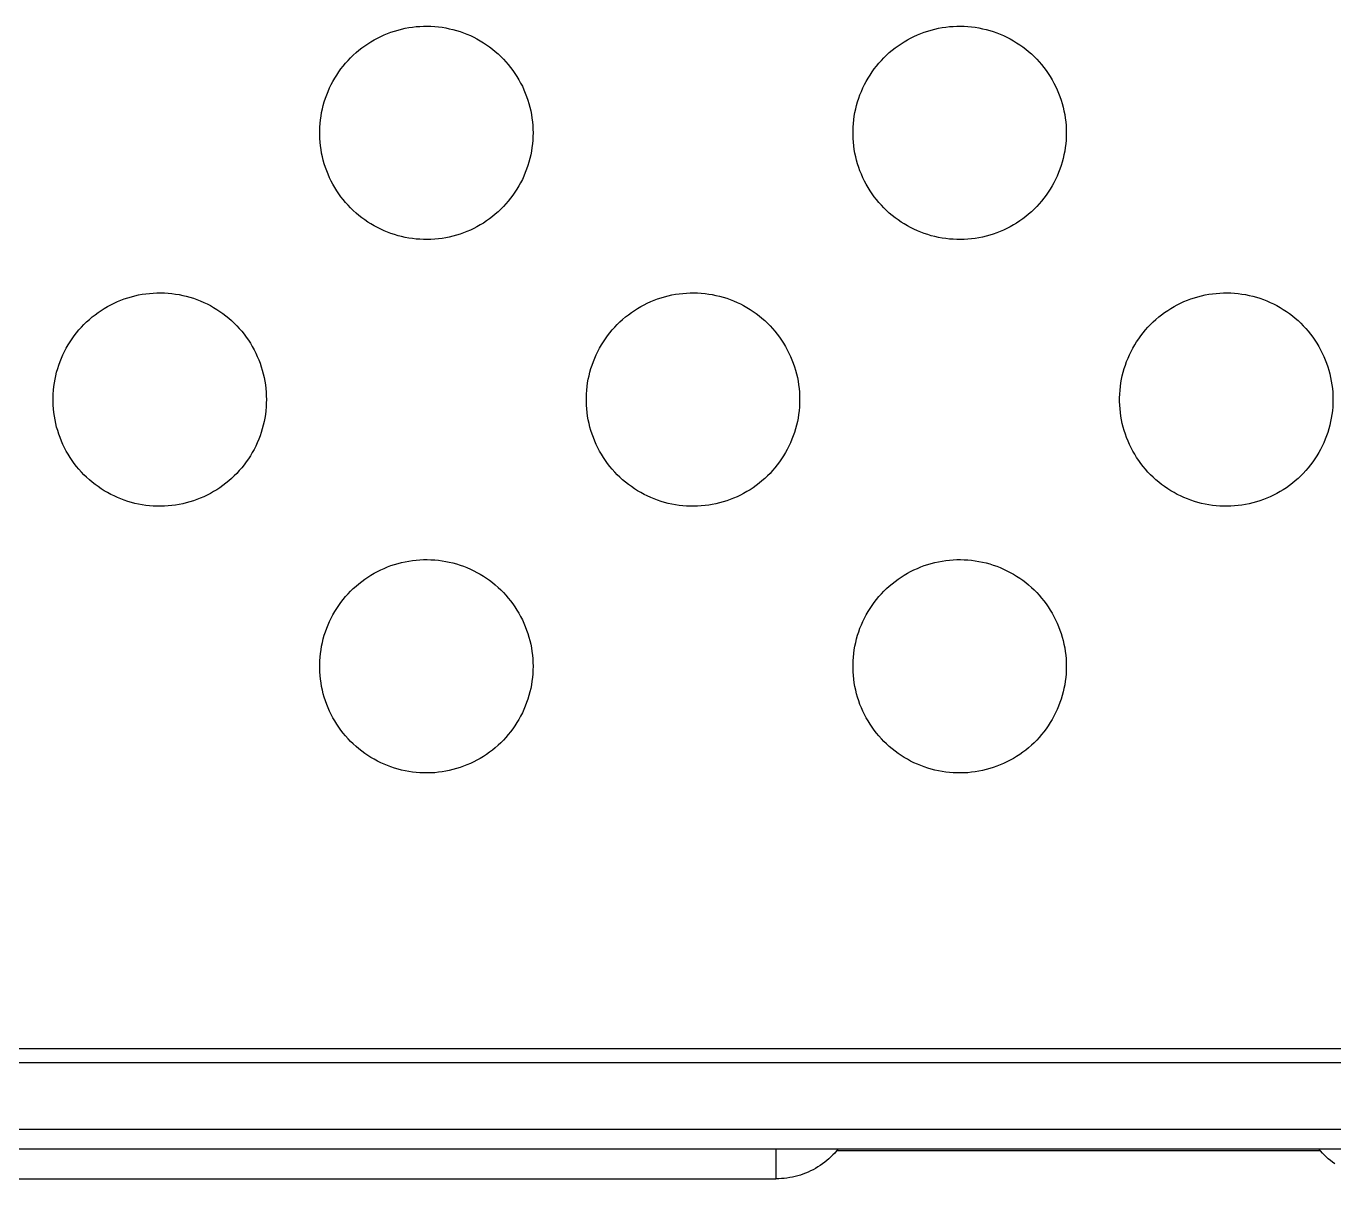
# Model space of a CAD drawing. Header units: millimetres. Extents: x -987 to 2591, y -102 to 2398.
# Drawn here: x 786.06 to 835.1, y 260.37 to 303.59 of the extents above; entities that cross this region are included whole.
import ezdxf

# ---------------------------------------------------------------- set-up
doc = ezdxf.new("R2010")
doc.units = ezdxf.units.MM
doc.header["$MEASUREMENT"] = 0
doc.layers.add('Utwórz2D linie widoczne', color=7, linetype='Continuous', true_color=0x000000)

msp = doc.modelspace()

# ---------------------------------------------------------------- linework, layer by layer
at = {"layer": 'Utwórz2D linie widoczne'}
for p, q in [((800.687, 303.572), (800.826, 303.583)), ((800.826, 303.583), (800.964, 303.589)), ((800.964, 303.589), (801.103, 303.59)), ((801.103, 303.59), (801.242, 303.586)), ((801.242, 303.586), (801.38, 303.578)), ((820.687, 303.572), (820.826, 303.583)), ((820.826, 303.583), (820.964, 303.589)), ((820.964, 303.589), (821.103, 303.59)), ((821.103, 303.59), (821.242, 303.586)), ((821.242, 303.586), (821.38, 303.578)), ((799.109, 303.077), (799.231, 303.143)), ((799.231, 303.143), (799.355, 303.205)), ((799.355, 303.205), (799.482, 303.262)), ((799.482, 303.262), (799.61, 303.315)), ((799.61, 303.315), (799.74, 303.363)), ((799.74, 303.363), (799.872, 303.407)), ((799.872, 303.407), (800.005, 303.446)), ((800.005, 303.446), (800.14, 303.481)), ((800.14, 303.481), (800.275, 303.511)), ((800.275, 303.511), (800.412, 303.536)), ((800.412, 303.536), (800.549, 303.556)), ((800.549, 303.556), (800.687, 303.572)), ((801.38, 303.578), (801.519, 303.565)), ((801.519, 303.565), (801.656, 303.547)), ((801.656, 303.547), (801.793, 303.524)), ((801.793, 303.524), (801.929, 303.496)), ((801.929, 303.496), (802.064, 303.464)), ((802.064, 303.464), (802.198, 303.427)), ((802.198, 303.427), (802.331, 303.386)), ((802.331, 303.386), (802.462, 303.34)), ((802.462, 303.34), (802.591, 303.289)), ((802.591, 303.289), (802.719, 303.234)), ((802.719, 303.234), (802.844, 303.174)), ((802.844, 303.174), (802.967, 303.111)), ((802.967, 303.111), (803.088, 303.043)), ((819.109, 303.077), (819.231, 303.143)), ((819.231, 303.143), (819.355, 303.205)), ((819.355, 303.205), (819.482, 303.262)), ((819.482, 303.262), (819.61, 303.315)), ((819.61, 303.315), (819.74, 303.363)), ((819.74, 303.363), (819.872, 303.407)), ((819.872, 303.407), (820.005, 303.446)), ((820.005, 303.446), (820.14, 303.481)), ((820.14, 303.481), (820.275, 303.511)), ((820.275, 303.511), (820.412, 303.536)), ((820.412, 303.536), (820.549, 303.556)), ((820.549, 303.556), (820.687, 303.572)), ((821.38, 303.578), (821.519, 303.565)), ((821.519, 303.565), (821.656, 303.547)), ((821.656, 303.547), (821.793, 303.524)), ((821.793, 303.524), (821.929, 303.496)), ((821.929, 303.496), (822.064, 303.464)), ((822.064, 303.464), (822.198, 303.427)), ((822.198, 303.427), (822.331, 303.386)), ((822.331, 303.386), (822.462, 303.34)), ((822.462, 303.34), (822.591, 303.289)), ((822.591, 303.289), (822.719, 303.234)), ((822.719, 303.234), (822.844, 303.174)), ((822.844, 303.174), (822.967, 303.111)), ((822.967, 303.111), (823.088, 303.043)), ((798.43, 302.597), (798.536, 302.686)), ((798.536, 302.686), (798.645, 302.772)), ((798.645, 302.772), (798.757, 302.855)), ((798.757, 302.855), (798.871, 302.933)), ((798.871, 302.933), (798.989, 303.007)), ((798.989, 303.007), (799.109, 303.077)), ((803.088, 303.043), (803.207, 302.97)), ((803.207, 302.97), (803.323, 302.894)), ((803.323, 302.894), (803.436, 302.814)), ((803.436, 302.814), (803.547, 302.73)), ((803.547, 302.73), (803.654, 302.642)), ((803.654, 302.642), (803.759, 302.55)), ((818.43, 302.597), (818.536, 302.686)), ((818.536, 302.686), (818.645, 302.772)), ((818.645, 302.772), (818.757, 302.855)), ((818.757, 302.855), (818.871, 302.933)), ((818.871, 302.933), (818.989, 303.007)), ((818.989, 303.007), (819.109, 303.077)), ((823.088, 303.043), (823.207, 302.97)), ((823.207, 302.97), (823.323, 302.894)), ((823.323, 302.894), (823.436, 302.814)), ((823.436, 302.814), (823.547, 302.73)), ((823.547, 302.73), (823.654, 302.642)), ((823.654, 302.642), (823.759, 302.55)), ((797.95, 302.096), (798.039, 302.202)), ((798.039, 302.202), (798.132, 302.306)), ((798.132, 302.306), (798.228, 302.406)), ((798.228, 302.406), (798.327, 302.503)), ((798.327, 302.503), (798.43, 302.597)), ((803.759, 302.55), (803.86, 302.455)), ((803.86, 302.455), (803.958, 302.357)), ((803.958, 302.357), (804.052, 302.255)), ((804.052, 302.255), (804.142, 302.149)), ((804.142, 302.149), (804.229, 302.041)), ((817.95, 302.096), (818.039, 302.202)), ((818.039, 302.202), (818.132, 302.306)), ((818.132, 302.306), (818.228, 302.406)), ((818.228, 302.406), (818.327, 302.503)), ((818.327, 302.503), (818.43, 302.597)), ((823.759, 302.55), (823.86, 302.455)), ((823.86, 302.455), (823.958, 302.357)), ((823.958, 302.357), (824.052, 302.255)), ((824.052, 302.255), (824.142, 302.149)), ((824.142, 302.149), (824.229, 302.041)), ((797.565, 301.52), (797.634, 301.64)), ((797.634, 301.64), (797.707, 301.758)), ((797.707, 301.758), (797.784, 301.873)), ((797.784, 301.873), (797.865, 301.986)), ((797.865, 301.986), (797.95, 302.096)), ((804.229, 302.041), (804.313, 301.93)), ((804.313, 301.93), (804.392, 301.816)), ((804.392, 301.816), (804.467, 301.699)), ((804.467, 301.699), (804.538, 301.58)), ((817.565, 301.52), (817.634, 301.64)), ((817.634, 301.64), (817.707, 301.758)), ((817.707, 301.758), (817.784, 301.873)), ((817.784, 301.873), (817.865, 301.986)), ((817.865, 301.986), (817.95, 302.096)), ((824.229, 302.041), (824.313, 301.93)), ((824.313, 301.93), (824.392, 301.816)), ((824.392, 301.816), (824.467, 301.699)), ((824.467, 301.699), (824.538, 301.58)), ((797.331, 301.016), (797.383, 301.145)), ((797.383, 301.145), (797.439, 301.272)), ((797.439, 301.272), (797.5, 301.397)), ((797.5, 301.397), (797.565, 301.52)), ((804.538, 301.58), (804.605, 301.458)), ((804.605, 301.458), (804.668, 301.335)), ((804.668, 301.335), (804.726, 301.209)), ((804.726, 301.209), (804.78, 301.081)), ((817.331, 301.016), (817.383, 301.145)), ((817.383, 301.145), (817.439, 301.272)), ((817.439, 301.272), (817.5, 301.397)), ((817.5, 301.397), (817.565, 301.52)), ((824.538, 301.58), (824.605, 301.458)), ((824.605, 301.458), (824.668, 301.335)), ((824.668, 301.335), (824.726, 301.209)), ((824.726, 301.209), (824.78, 301.081)), ((797.203, 300.62), (797.241, 300.753)), ((797.241, 300.753), (797.284, 300.885)), ((797.284, 300.885), (797.331, 301.016)), ((804.78, 301.081), (804.83, 300.951)), ((804.83, 300.951), (804.875, 300.82)), ((804.875, 300.82), (804.915, 300.687)), ((804.915, 300.687), (804.951, 300.553)), ((817.203, 300.62), (817.241, 300.753)), ((817.241, 300.753), (817.284, 300.885)), ((817.284, 300.885), (817.331, 301.016)), ((824.78, 301.081), (824.83, 300.951)), ((824.83, 300.951), (824.875, 300.82)), ((824.875, 300.82), (824.915, 300.687)), ((824.915, 300.687), (824.951, 300.553)), ((797.098, 300.075), (797.117, 300.212)), ((797.117, 300.212), (797.141, 300.349)), ((797.141, 300.349), (797.17, 300.485)), ((797.17, 300.485), (797.203, 300.62)), ((804.951, 300.553), (804.982, 300.417)), ((804.982, 300.417), (805.008, 300.281)), ((805.008, 300.281), (805.03, 300.144)), ((817.098, 300.075), (817.117, 300.212)), ((817.117, 300.212), (817.141, 300.349)), ((817.141, 300.349), (817.17, 300.485)), ((817.17, 300.485), (817.203, 300.62)), ((824.951, 300.553), (824.982, 300.417)), ((824.982, 300.417), (825.008, 300.281)), ((825.008, 300.281), (825.03, 300.144)), ((797.069, 299.66), (797.074, 299.798)), ((797.069, 299.521), (797.069, 299.66)), ((797.074, 299.798), (797.083, 299.937)), ((797.083, 299.937), (797.098, 300.075)), ((805.03, 300.144), (805.047, 300.006)), ((805.047, 300.006), (805.059, 299.868)), ((805.059, 299.868), (805.066, 299.729)), ((805.066, 299.729), (805.068, 299.59)), ((817.069, 299.66), (817.074, 299.798)), ((817.069, 299.521), (817.069, 299.66)), ((817.074, 299.798), (817.083, 299.937)), ((817.083, 299.937), (817.098, 300.075)), ((825.03, 300.144), (825.047, 300.006)), ((825.047, 300.006), (825.059, 299.868)), ((825.059, 299.868), (825.066, 299.729)), ((825.066, 299.729), (825.068, 299.59)), ((797.074, 299.382), (797.069, 299.521)), ((797.083, 299.243), (797.074, 299.382)), ((797.098, 299.105), (797.083, 299.243)), ((805.047, 299.174), (805.03, 299.036)), ((805.059, 299.313), (805.047, 299.174)), ((805.066, 299.451), (805.059, 299.313)), ((805.068, 299.59), (805.066, 299.451)), ((817.074, 299.382), (817.069, 299.521)), ((817.083, 299.243), (817.074, 299.382)), ((817.098, 299.105), (817.083, 299.243)), ((825.047, 299.174), (825.03, 299.036)), ((825.059, 299.313), (825.047, 299.174)), ((825.066, 299.451), (825.059, 299.313)), ((825.068, 299.59), (825.066, 299.451)), ((797.117, 298.968), (797.098, 299.105)), ((797.141, 298.831), (797.117, 298.968)), ((797.17, 298.695), (797.141, 298.831)), ((797.203, 298.56), (797.17, 298.695)), ((804.982, 298.763), (804.951, 298.628)), ((805.008, 298.899), (804.982, 298.763)), ((805.03, 299.036), (805.008, 298.899)), ((817.117, 298.968), (817.098, 299.105)), ((817.141, 298.831), (817.117, 298.968)), ((817.17, 298.695), (817.141, 298.831)), ((817.203, 298.56), (817.17, 298.695)), ((824.982, 298.763), (824.951, 298.628)), ((825.008, 298.899), (824.982, 298.763)), ((825.03, 299.036), (825.008, 298.899)), ((797.241, 298.427), (797.203, 298.56)), ((797.284, 298.295), (797.241, 298.427)), ((797.331, 298.164), (797.284, 298.295)), ((804.83, 298.229), (804.78, 298.1)), ((804.875, 298.361), (804.83, 298.229)), ((804.915, 298.494), (804.875, 298.361)), ((804.951, 298.628), (804.915, 298.494)), ((817.241, 298.427), (817.203, 298.56)), ((817.284, 298.295), (817.241, 298.427)), ((817.331, 298.164), (817.284, 298.295)), ((824.83, 298.229), (824.78, 298.1)), ((824.875, 298.361), (824.83, 298.229)), ((824.915, 298.494), (824.875, 298.361)), ((824.951, 298.628), (824.915, 298.494)), ((797.383, 298.035), (797.331, 298.164)), ((797.439, 297.908), (797.383, 298.035)), ((797.5, 297.783), (797.439, 297.908)), ((797.565, 297.661), (797.5, 297.783)), ((804.605, 297.722), (804.538, 297.6)), ((804.668, 297.846), (804.605, 297.722)), ((804.726, 297.972), (804.668, 297.846)), ((804.78, 298.1), (804.726, 297.972)), ((817.383, 298.035), (817.331, 298.164)), ((817.439, 297.908), (817.383, 298.035)), ((817.5, 297.783), (817.439, 297.908)), ((817.565, 297.661), (817.5, 297.783)), ((824.605, 297.722), (824.538, 297.6)), ((824.668, 297.846), (824.605, 297.722)), ((824.726, 297.972), (824.668, 297.846)), ((824.78, 298.1), (824.726, 297.972)), ((797.634, 297.54), (797.565, 297.661)), ((797.707, 297.422), (797.634, 297.54)), ((797.784, 297.307), (797.707, 297.422)), ((797.865, 297.194), (797.784, 297.307)), ((804.313, 297.25), (804.229, 297.139)), ((804.392, 297.364), (804.313, 297.25)), ((804.467, 297.481), (804.392, 297.364)), ((804.538, 297.6), (804.467, 297.481)), ((817.634, 297.54), (817.565, 297.661)), ((817.707, 297.422), (817.634, 297.54)), ((817.784, 297.307), (817.707, 297.422)), ((817.865, 297.194), (817.784, 297.307)), ((824.313, 297.25), (824.229, 297.139)), ((824.392, 297.364), (824.313, 297.25)), ((824.467, 297.481), (824.392, 297.364)), ((824.538, 297.6), (824.467, 297.481)), ((797.95, 297.085), (797.865, 297.194)), ((798.039, 296.978), (797.95, 297.085)), ((798.132, 296.874), (798.039, 296.978)), ((798.228, 296.774), (798.132, 296.874)), ((798.327, 296.677), (798.228, 296.774)), ((803.86, 296.725), (803.759, 296.63)), ((803.958, 296.824), (803.86, 296.725)), ((804.052, 296.926), (803.958, 296.824)), ((804.142, 297.031), (804.052, 296.926)), ((804.229, 297.139), (804.142, 297.031)), ((817.95, 297.085), (817.865, 297.194)), ((818.039, 296.978), (817.95, 297.085)), ((818.132, 296.874), (818.039, 296.978)), ((818.228, 296.774), (818.132, 296.874)), ((818.327, 296.677), (818.228, 296.774)), ((823.86, 296.725), (823.759, 296.63)), ((823.958, 296.824), (823.86, 296.725)), ((824.052, 296.926), (823.958, 296.824)), ((824.142, 297.031), (824.052, 296.926)), ((824.229, 297.139), (824.142, 297.031)), ((798.43, 296.584), (798.327, 296.677)), ((798.536, 296.494), (798.43, 296.584)), ((798.645, 296.408), (798.536, 296.494)), ((798.757, 296.326), (798.645, 296.408)), ((798.871, 296.247), (798.757, 296.326)), ((798.989, 296.173), (798.871, 296.247)), ((803.323, 296.286), (803.207, 296.21)), ((803.436, 296.366), (803.323, 296.286)), ((803.547, 296.45), (803.436, 296.366)), ((803.654, 296.538), (803.547, 296.45)), ((803.759, 296.63), (803.654, 296.538)), ((818.43, 296.584), (818.327, 296.677)), ((818.536, 296.494), (818.43, 296.584)), ((818.645, 296.408), (818.536, 296.494)), ((818.757, 296.326), (818.645, 296.408)), ((818.871, 296.247), (818.757, 296.326)), ((818.989, 296.173), (818.871, 296.247)), ((823.323, 296.286), (823.207, 296.21)), ((823.436, 296.366), (823.323, 296.286)), ((823.547, 296.45), (823.436, 296.366)), ((823.654, 296.538), (823.547, 296.45)), ((823.759, 296.63), (823.654, 296.538)), ((799.109, 296.103), (798.989, 296.173)), ((799.231, 296.037), (799.109, 296.103)), ((799.355, 295.976), (799.231, 296.037)), ((799.482, 295.918), (799.355, 295.976)), ((799.61, 295.865), (799.482, 295.918)), ((799.74, 295.817), (799.61, 295.865)), ((799.872, 295.773), (799.74, 295.817)), ((800.005, 295.734), (799.872, 295.773)), ((802.198, 295.753), (802.064, 295.716)), ((802.331, 295.795), (802.198, 295.753)), ((802.462, 295.841), (802.331, 295.795)), ((802.591, 295.891), (802.462, 295.841)), ((802.719, 295.946), (802.591, 295.891)), ((802.844, 296.006), (802.719, 295.946)), ((802.967, 296.07), (802.844, 296.006)), ((803.088, 296.138), (802.967, 296.07)), ((803.207, 296.21), (803.088, 296.138)), ((819.109, 296.103), (818.989, 296.173)), ((819.231, 296.037), (819.109, 296.103)), ((819.355, 295.976), (819.231, 296.037)), ((819.482, 295.918), (819.355, 295.976)), ((819.61, 295.865), (819.482, 295.918)), ((819.74, 295.817), (819.61, 295.865)), ((819.872, 295.773), (819.74, 295.817)), ((820.005, 295.734), (819.872, 295.773)), ((822.198, 295.753), (822.064, 295.716)), ((822.331, 295.795), (822.198, 295.753)), ((822.462, 295.841), (822.331, 295.795)), ((822.591, 295.891), (822.462, 295.841)), ((822.719, 295.946), (822.591, 295.891)), ((822.844, 296.006), (822.719, 295.946)), ((822.967, 296.07), (822.844, 296.006)), ((823.088, 296.138), (822.967, 296.07)), ((823.207, 296.21), (823.088, 296.138)), ((800.14, 295.699), (800.005, 295.734)), ((800.275, 295.67), (800.14, 295.699)), ((800.412, 295.644), (800.275, 295.67)), ((800.549, 295.624), (800.412, 295.644)), ((800.687, 295.608), (800.549, 295.624)), ((800.826, 295.598), (800.687, 295.608)), ((800.964, 295.591), (800.826, 295.598)), ((801.103, 295.59), (800.964, 295.591)), ((801.242, 295.594), (801.103, 295.59)), ((801.38, 295.602), (801.242, 295.594)), ((801.519, 295.616), (801.38, 295.602)), ((801.656, 295.634), (801.519, 295.616)), ((801.793, 295.656), (801.656, 295.634)), ((801.929, 295.684), (801.793, 295.656)), ((802.064, 295.716), (801.929, 295.684)), ((820.14, 295.699), (820.005, 295.734)), ((820.275, 295.67), (820.14, 295.699)), ((820.412, 295.644), (820.275, 295.67)), ((820.549, 295.624), (820.412, 295.644)), ((820.687, 295.608), (820.549, 295.624)), ((820.826, 295.598), (820.687, 295.608)), ((820.964, 295.591), (820.826, 295.598)), ((821.103, 295.59), (820.964, 295.591)), ((821.242, 295.594), (821.103, 295.59)), ((821.38, 295.602), (821.242, 295.594)), ((821.519, 295.616), (821.38, 295.602)), ((821.656, 295.634), (821.519, 295.616)), ((821.793, 295.656), (821.656, 295.634)), ((821.929, 295.684), (821.793, 295.656)), ((822.064, 295.716), (821.929, 295.684)), ((789.482, 293.262), (789.61, 293.315)), ((789.61, 293.315), (789.74, 293.363)), ((789.74, 293.363), (789.872, 293.407)), ((789.872, 293.407), (790.005, 293.446)), ((790.005, 293.446), (790.14, 293.481)), ((790.14, 293.481), (790.275, 293.511)), ((790.275, 293.511), (790.412, 293.536)), ((790.412, 293.536), (790.549, 293.556)), ((790.549, 293.556), (790.687, 293.572)), ((790.687, 293.572), (790.826, 293.583)), ((790.826, 293.583), (790.964, 293.589)), ((790.964, 293.589), (791.103, 293.59)), ((791.103, 293.59), (791.242, 293.586)), ((791.242, 293.586), (791.38, 293.578)), ((791.38, 293.578), (791.519, 293.565)), ((791.519, 293.565), (791.656, 293.547)), ((791.656, 293.547), (791.793, 293.524)), ((791.793, 293.524), (791.929, 293.496)), ((791.929, 293.496), (792.064, 293.464)), ((792.064, 293.464), (792.198, 293.427)), ((792.198, 293.427), (792.331, 293.386)), ((792.331, 293.386), (792.462, 293.34)), ((792.462, 293.34), (792.591, 293.289)), ((792.591, 293.289), (792.719, 293.234)), ((809.482, 293.262), (809.61, 293.315)), ((809.61, 293.315), (809.74, 293.363)), ((809.74, 293.363), (809.872, 293.407)), ((809.872, 293.407), (810.005, 293.446)), ((810.005, 293.446), (810.14, 293.481)), ((810.14, 293.481), (810.275, 293.511)), ((810.275, 293.511), (810.412, 293.536)), ((810.412, 293.536), (810.549, 293.556)), ((810.549, 293.556), (810.687, 293.572)), ((810.687, 293.572), (810.826, 293.583)), ((810.826, 293.583), (810.964, 293.589)), ((810.964, 293.589), (811.103, 293.59)), ((811.103, 293.59), (811.242, 293.586)), ((811.242, 293.586), (811.38, 293.578)), ((811.38, 293.578), (811.519, 293.565)), ((811.519, 293.565), (811.656, 293.547)), ((811.656, 293.547), (811.793, 293.524)), ((811.793, 293.524), (811.929, 293.496)), ((811.929, 293.496), (812.064, 293.464)), ((812.064, 293.464), (812.198, 293.427)), ((812.198, 293.427), (812.331, 293.386)), ((812.331, 293.386), (812.462, 293.34)), ((812.462, 293.34), (812.591, 293.289)), ((812.591, 293.289), (812.719, 293.234)), ((829.482, 293.262), (829.61, 293.315)), ((829.61, 293.315), (829.74, 293.363)), ((829.74, 293.363), (829.872, 293.407)), ((829.872, 293.407), (830.005, 293.446)), ((830.005, 293.446), (830.14, 293.481)), ((830.14, 293.481), (830.275, 293.511)), ((830.275, 293.511), (830.412, 293.536)), ((830.412, 293.536), (830.549, 293.556)), ((830.549, 293.556), (830.687, 293.572)), ((830.687, 293.572), (830.826, 293.583)), ((830.826, 293.583), (830.964, 293.589)), ((830.964, 293.589), (831.103, 293.59)), ((831.103, 293.59), (831.242, 293.586)), ((831.242, 293.586), (831.38, 293.578)), ((831.38, 293.578), (831.519, 293.565)), ((831.519, 293.565), (831.656, 293.547)), ((831.656, 293.547), (831.793, 293.524)), ((831.793, 293.524), (831.929, 293.496)), ((831.929, 293.496), (832.064, 293.464)), ((832.064, 293.464), (832.198, 293.427)), ((832.198, 293.427), (832.331, 293.386)), ((832.331, 293.386), (832.462, 293.34)), ((832.462, 293.34), (832.591, 293.289)), ((832.591, 293.289), (832.719, 293.234)), ((788.645, 292.772), (788.757, 292.855)), ((788.757, 292.855), (788.871, 292.933)), ((788.871, 292.933), (788.989, 293.007)), ((788.989, 293.007), (789.109, 293.077)), ((789.109, 293.077), (789.231, 293.143)), ((789.231, 293.143), (789.355, 293.205)), ((789.355, 293.205), (789.482, 293.262)), ((792.719, 293.234), (792.844, 293.174)), ((792.844, 293.174), (792.967, 293.111)), ((792.967, 293.111), (793.088, 293.043)), ((793.088, 293.043), (793.207, 292.97)), ((793.207, 292.97), (793.323, 292.894)), ((793.323, 292.894), (793.436, 292.814)), ((793.436, 292.814), (793.547, 292.73)), ((808.645, 292.772), (808.757, 292.855)), ((808.757, 292.855), (808.871, 292.933)), ((808.871, 292.933), (808.989, 293.007)), ((808.989, 293.007), (809.109, 293.077)), ((809.109, 293.077), (809.231, 293.143)), ((809.231, 293.143), (809.355, 293.205)), ((809.355, 293.205), (809.482, 293.262)), ((812.719, 293.234), (812.844, 293.174)), ((812.844, 293.174), (812.967, 293.111)), ((812.967, 293.111), (813.088, 293.043)), ((813.088, 293.043), (813.207, 292.97)), ((813.207, 292.97), (813.323, 292.894)), ((813.323, 292.894), (813.436, 292.814)), ((813.436, 292.814), (813.547, 292.73)), ((828.645, 292.772), (828.757, 292.855)), ((828.757, 292.855), (828.871, 292.933)), ((828.871, 292.933), (828.989, 293.007)), ((828.989, 293.007), (829.109, 293.077)), ((829.109, 293.077), (829.231, 293.143)), ((829.231, 293.143), (829.355, 293.205)), ((829.355, 293.205), (829.482, 293.262)), ((832.719, 293.234), (832.844, 293.174)), ((832.844, 293.174), (832.967, 293.111)), ((832.967, 293.111), (833.088, 293.043)), ((833.088, 293.043), (833.207, 292.97)), ((833.207, 292.97), (833.323, 292.894)), ((833.323, 292.894), (833.436, 292.814)), ((833.436, 292.814), (833.547, 292.73)), ((788.039, 292.202), (788.132, 292.306)), ((788.132, 292.306), (788.228, 292.406)), ((788.228, 292.406), (788.327, 292.503)), ((788.327, 292.503), (788.43, 292.597)), ((788.43, 292.597), (788.536, 292.686)), ((788.536, 292.686), (788.645, 292.772)), ((793.547, 292.73), (793.654, 292.642)), ((793.654, 292.642), (793.759, 292.55)), ((793.759, 292.55), (793.86, 292.455)), ((793.86, 292.455), (793.958, 292.357)), ((793.958, 292.357), (794.052, 292.255)), ((808.039, 292.202), (808.132, 292.306)), ((808.132, 292.306), (808.228, 292.406)), ((808.228, 292.406), (808.327, 292.503)), ((808.327, 292.503), (808.43, 292.597)), ((808.43, 292.597), (808.536, 292.686)), ((808.536, 292.686), (808.645, 292.772)), ((813.547, 292.73), (813.654, 292.642)), ((813.654, 292.642), (813.759, 292.55)), ((813.759, 292.55), (813.86, 292.455)), ((813.86, 292.455), (813.958, 292.357)), ((813.958, 292.357), (814.052, 292.255)), ((828.039, 292.202), (828.132, 292.306)), ((828.132, 292.306), (828.228, 292.406)), ((828.228, 292.406), (828.327, 292.503)), ((828.327, 292.503), (828.43, 292.597)), ((828.43, 292.597), (828.536, 292.686)), ((828.536, 292.686), (828.645, 292.772)), ((833.547, 292.73), (833.654, 292.642)), ((833.654, 292.642), (833.759, 292.55)), ((833.759, 292.55), (833.86, 292.455)), ((833.86, 292.455), (833.958, 292.357)), ((833.958, 292.357), (834.052, 292.255)), ((787.707, 291.758), (787.784, 291.873)), ((787.784, 291.873), (787.865, 291.986)), ((787.865, 291.986), (787.95, 292.096)), ((787.95, 292.096), (788.039, 292.202)), ((794.052, 292.255), (794.142, 292.149)), ((794.142, 292.149), (794.229, 292.041)), ((794.229, 292.041), (794.313, 291.93)), ((794.313, 291.93), (794.392, 291.816)), ((794.392, 291.816), (794.467, 291.699)), ((807.707, 291.758), (807.784, 291.873)), ((807.784, 291.873), (807.865, 291.986)), ((807.865, 291.986), (807.95, 292.096)), ((807.95, 292.096), (808.039, 292.202)), ((814.052, 292.255), (814.142, 292.149)), ((814.142, 292.149), (814.229, 292.041)), ((814.229, 292.041), (814.313, 291.93)), ((814.313, 291.93), (814.392, 291.816)), ((814.392, 291.816), (814.467, 291.699)), ((827.707, 291.758), (827.784, 291.873)), ((827.784, 291.873), (827.865, 291.986)), ((827.865, 291.986), (827.95, 292.096)), ((827.95, 292.096), (828.039, 292.202)), ((834.052, 292.255), (834.142, 292.149)), ((834.142, 292.149), (834.229, 292.041)), ((834.229, 292.041), (834.313, 291.93)), ((834.313, 291.93), (834.392, 291.816)), ((834.392, 291.816), (834.467, 291.699)), ((787.439, 291.272), (787.5, 291.397)), ((787.5, 291.397), (787.565, 291.52)), ((787.565, 291.52), (787.634, 291.64)), ((787.634, 291.64), (787.707, 291.758)), ((794.467, 291.699), (794.538, 291.58)), ((794.538, 291.58), (794.605, 291.458)), ((794.605, 291.458), (794.668, 291.335)), ((794.668, 291.335), (794.726, 291.209)), ((807.439, 291.272), (807.5, 291.397)), ((807.5, 291.397), (807.565, 291.52)), ((807.565, 291.52), (807.634, 291.64)), ((807.634, 291.64), (807.707, 291.758)), ((814.467, 291.699), (814.538, 291.58)), ((814.538, 291.58), (814.605, 291.458)), ((814.605, 291.458), (814.668, 291.335)), ((814.668, 291.335), (814.726, 291.209)), ((827.439, 291.272), (827.5, 291.397)), ((827.5, 291.397), (827.565, 291.52)), ((827.565, 291.52), (827.634, 291.64)), ((827.634, 291.64), (827.707, 291.758)), ((834.467, 291.699), (834.538, 291.58)), ((834.538, 291.58), (834.605, 291.458)), ((834.605, 291.458), (834.668, 291.335)), ((834.668, 291.335), (834.726, 291.209)), ((787.241, 290.753), (787.284, 290.885)), ((787.284, 290.885), (787.331, 291.016)), ((787.331, 291.016), (787.383, 291.145)), ((787.383, 291.145), (787.439, 291.272)), ((794.726, 291.209), (794.78, 291.081)), ((794.78, 291.081), (794.83, 290.951)), ((794.83, 290.951), (794.875, 290.82)), ((807.241, 290.753), (807.284, 290.885)), ((807.284, 290.885), (807.331, 291.016)), ((807.331, 291.016), (807.383, 291.145)), ((807.383, 291.145), (807.439, 291.272)), ((814.726, 291.209), (814.78, 291.081)), ((814.78, 291.081), (814.83, 290.951)), ((814.83, 290.951), (814.875, 290.82)), ((827.241, 290.753), (827.284, 290.885)), ((827.284, 290.885), (827.331, 291.016)), ((827.331, 291.016), (827.383, 291.145)), ((827.383, 291.145), (827.439, 291.272)), ((834.726, 291.209), (834.78, 291.081)), ((834.78, 291.081), (834.83, 290.951)), ((834.83, 290.951), (834.875, 290.82)), ((787.117, 290.212), (787.141, 290.349)), ((787.141, 290.349), (787.17, 290.485)), ((787.17, 290.485), (787.203, 290.62)), ((787.203, 290.62), (787.241, 290.753)), ((794.875, 290.82), (794.915, 290.687)), ((794.915, 290.687), (794.951, 290.553)), ((794.951, 290.553), (794.982, 290.417)), ((794.982, 290.417), (795.008, 290.281)), ((807.117, 290.212), (807.141, 290.349)), ((807.141, 290.349), (807.17, 290.485)), ((807.17, 290.485), (807.203, 290.62)), ((807.203, 290.62), (807.241, 290.753)), ((814.875, 290.82), (814.915, 290.687)), ((814.915, 290.687), (814.951, 290.553)), ((814.951, 290.553), (814.982, 290.417)), ((814.982, 290.417), (815.008, 290.281)), ((827.117, 290.212), (827.141, 290.349)), ((827.141, 290.349), (827.17, 290.485)), ((827.17, 290.485), (827.203, 290.62)), ((827.203, 290.62), (827.241, 290.753)), ((834.875, 290.82), (834.915, 290.687)), ((834.915, 290.687), (834.951, 290.553)), ((834.951, 290.553), (834.982, 290.417)), ((834.982, 290.417), (835.008, 290.281)), ((787.074, 289.798), (787.083, 289.937)), ((787.083, 289.937), (787.098, 290.075)), ((787.098, 290.075), (787.117, 290.212)), ((795.008, 290.281), (795.03, 290.144)), ((795.03, 290.144), (795.047, 290.006)), ((795.047, 290.006), (795.059, 289.868)), ((795.059, 289.868), (795.066, 289.729)), ((807.074, 289.798), (807.083, 289.937)), ((807.083, 289.937), (807.098, 290.075)), ((807.098, 290.075), (807.117, 290.212)), ((815.008, 290.281), (815.03, 290.144)), ((815.03, 290.144), (815.047, 290.006)), ((815.047, 290.006), (815.059, 289.868)), ((815.059, 289.868), (815.066, 289.729)), ((827.074, 289.798), (827.083, 289.937)), ((827.083, 289.937), (827.098, 290.075)), ((827.098, 290.075), (827.117, 290.212)), ((835.008, 290.281), (835.03, 290.144)), ((835.03, 290.144), (835.047, 290.006)), ((835.047, 290.006), (835.059, 289.868)), ((835.059, 289.868), (835.066, 289.729)), ((787.069, 289.66), (787.074, 289.798)), ((787.069, 289.521), (787.069, 289.66)), ((787.074, 289.382), (787.069, 289.521)), ((787.083, 289.243), (787.074, 289.382)), ((795.066, 289.451), (795.059, 289.313)), ((795.066, 289.729), (795.068, 289.59)), ((795.068, 289.59), (795.066, 289.451)), ((807.069, 289.66), (807.074, 289.798)), ((807.069, 289.521), (807.069, 289.66)), ((807.074, 289.382), (807.069, 289.521)), ((807.083, 289.243), (807.074, 289.382)), ((815.066, 289.451), (815.059, 289.313)), ((815.066, 289.729), (815.068, 289.59)), ((815.068, 289.59), (815.066, 289.451)), ((827.069, 289.66), (827.074, 289.798)), ((827.069, 289.521), (827.069, 289.66)), ((827.074, 289.382), (827.069, 289.521)), ((827.083, 289.243), (827.074, 289.382)), ((835.066, 289.451), (835.059, 289.313)), ((835.066, 289.729), (835.068, 289.59)), ((835.068, 289.59), (835.066, 289.451)), ((787.098, 289.105), (787.083, 289.243)), ((787.117, 288.968), (787.098, 289.105)), ((787.141, 288.831), (787.117, 288.968)), ((795.008, 288.899), (794.982, 288.763)), ((795.03, 289.036), (795.008, 288.899)), ((795.047, 289.174), (795.03, 289.036)), ((795.059, 289.313), (795.047, 289.174)), ((807.098, 289.105), (807.083, 289.243)), ((807.117, 288.968), (807.098, 289.105)), ((807.141, 288.831), (807.117, 288.968)), ((815.008, 288.899), (814.982, 288.763)), ((815.03, 289.036), (815.008, 288.899)), ((815.047, 289.174), (815.03, 289.036)), ((815.059, 289.313), (815.047, 289.174)), ((827.098, 289.105), (827.083, 289.243)), ((827.117, 288.968), (827.098, 289.105)), ((827.141, 288.831), (827.117, 288.968)), ((835.008, 288.899), (834.982, 288.763)), ((835.03, 289.036), (835.008, 288.899)), ((835.047, 289.174), (835.03, 289.036)), ((835.059, 289.313), (835.047, 289.174)), ((787.17, 288.695), (787.141, 288.831)), ((787.203, 288.56), (787.17, 288.695)), ((787.241, 288.427), (787.203, 288.56)), ((787.284, 288.295), (787.241, 288.427)), ((794.915, 288.494), (794.875, 288.361)), ((794.951, 288.628), (794.915, 288.494)), ((794.982, 288.763), (794.951, 288.628)), ((807.17, 288.695), (807.141, 288.831)), ((807.203, 288.56), (807.17, 288.695)), ((807.241, 288.427), (807.203, 288.56)), ((807.284, 288.295), (807.241, 288.427)), ((814.915, 288.494), (814.875, 288.361)), ((814.951, 288.628), (814.915, 288.494)), ((814.982, 288.763), (814.951, 288.628)), ((827.17, 288.695), (827.141, 288.831)), ((827.203, 288.56), (827.17, 288.695)), ((827.241, 288.427), (827.203, 288.56)), ((827.284, 288.295), (827.241, 288.427)), ((834.915, 288.494), (834.875, 288.361)), ((834.951, 288.628), (834.915, 288.494)), ((834.982, 288.763), (834.951, 288.628)), ((787.331, 288.164), (787.284, 288.295)), ((787.383, 288.035), (787.331, 288.164)), ((787.439, 287.908), (787.383, 288.035)), ((787.5, 287.783), (787.439, 287.908)), ((794.726, 287.972), (794.668, 287.846)), ((794.78, 288.1), (794.726, 287.972)), ((794.83, 288.229), (794.78, 288.1)), ((794.875, 288.361), (794.83, 288.229)), ((807.331, 288.164), (807.284, 288.295)), ((807.383, 288.035), (807.331, 288.164)), ((807.439, 287.908), (807.383, 288.035)), ((807.5, 287.783), (807.439, 287.908)), ((814.726, 287.972), (814.668, 287.846)), ((814.78, 288.1), (814.726, 287.972)), ((814.83, 288.229), (814.78, 288.1)), ((814.875, 288.361), (814.83, 288.229)), ((827.331, 288.164), (827.284, 288.295)), ((827.383, 288.035), (827.331, 288.164)), ((827.439, 287.908), (827.383, 288.035)), ((827.5, 287.783), (827.439, 287.908)), ((834.726, 287.972), (834.668, 287.846)), ((834.78, 288.1), (834.726, 287.972)), ((834.83, 288.229), (834.78, 288.1)), ((834.875, 288.361), (834.83, 288.229)), ((787.565, 287.661), (787.5, 287.783)), ((787.634, 287.54), (787.565, 287.661)), ((787.707, 287.422), (787.634, 287.54)), ((787.784, 287.307), (787.707, 287.422)), ((794.467, 287.481), (794.392, 287.364)), ((794.538, 287.6), (794.467, 287.481)), ((794.605, 287.722), (794.538, 287.6)), ((794.668, 287.846), (794.605, 287.722)), ((807.565, 287.661), (807.5, 287.783)), ((807.634, 287.54), (807.565, 287.661)), ((807.707, 287.422), (807.634, 287.54)), ((807.784, 287.307), (807.707, 287.422)), ((814.467, 287.481), (814.392, 287.364)), ((814.538, 287.6), (814.467, 287.481)), ((814.605, 287.722), (814.538, 287.6)), ((814.668, 287.846), (814.605, 287.722)), ((827.565, 287.661), (827.5, 287.783)), ((827.634, 287.54), (827.565, 287.661)), ((827.707, 287.422), (827.634, 287.54)), ((827.784, 287.307), (827.707, 287.422)), ((834.467, 287.481), (834.392, 287.364)), ((834.538, 287.6), (834.467, 287.481)), ((834.605, 287.722), (834.538, 287.6)), ((834.668, 287.846), (834.605, 287.722)), ((787.865, 287.194), (787.784, 287.307)), ((787.95, 287.085), (787.865, 287.194)), ((788.039, 286.978), (787.95, 287.085)), ((788.132, 286.874), (788.039, 286.978)), ((794.052, 286.926), (793.958, 286.824)), ((794.142, 287.031), (794.052, 286.926)), ((794.229, 287.139), (794.142, 287.031)), ((794.313, 287.25), (794.229, 287.139)), ((794.392, 287.364), (794.313, 287.25)), ((807.865, 287.194), (807.784, 287.307)), ((807.95, 287.085), (807.865, 287.194)), ((808.039, 286.978), (807.95, 287.085)), ((808.132, 286.874), (808.039, 286.978)), ((814.052, 286.926), (813.958, 286.824)), ((814.142, 287.031), (814.052, 286.926)), ((814.229, 287.139), (814.142, 287.031)), ((814.313, 287.25), (814.229, 287.139)), ((814.392, 287.364), (814.313, 287.25)), ((827.865, 287.194), (827.784, 287.307)), ((827.95, 287.085), (827.865, 287.194)), ((828.039, 286.978), (827.95, 287.085)), ((828.132, 286.874), (828.039, 286.978)), ((834.052, 286.926), (833.958, 286.824)), ((834.142, 287.031), (834.052, 286.926)), ((834.229, 287.139), (834.142, 287.031)), ((834.313, 287.25), (834.229, 287.139)), ((834.392, 287.364), (834.313, 287.25)), ((788.228, 286.774), (788.132, 286.874)), ((788.327, 286.677), (788.228, 286.774)), ((788.43, 286.584), (788.327, 286.677)), ((788.536, 286.494), (788.43, 286.584)), ((788.645, 286.408), (788.536, 286.494)), ((793.547, 286.45), (793.436, 286.366)), ((793.654, 286.538), (793.547, 286.45)), ((793.759, 286.63), (793.654, 286.538)), ((793.86, 286.725), (793.759, 286.63)), ((793.958, 286.824), (793.86, 286.725)), ((808.228, 286.774), (808.132, 286.874)), ((808.327, 286.677), (808.228, 286.774)), ((808.43, 286.584), (808.327, 286.677)), ((808.536, 286.494), (808.43, 286.584)), ((808.645, 286.408), (808.536, 286.494)), ((813.547, 286.45), (813.436, 286.366)), ((813.654, 286.538), (813.547, 286.45)), ((813.759, 286.63), (813.654, 286.538)), ((813.86, 286.725), (813.759, 286.63)), ((813.958, 286.824), (813.86, 286.725)), ((828.228, 286.774), (828.132, 286.874)), ((828.327, 286.677), (828.228, 286.774)), ((828.43, 286.584), (828.327, 286.677)), ((828.536, 286.494), (828.43, 286.584)), ((828.645, 286.408), (828.536, 286.494)), ((833.547, 286.45), (833.436, 286.366)), ((833.654, 286.538), (833.547, 286.45)), ((833.759, 286.63), (833.654, 286.538)), ((833.86, 286.725), (833.759, 286.63)), ((833.958, 286.824), (833.86, 286.725)), ((788.757, 286.326), (788.645, 286.408)), ((788.871, 286.247), (788.757, 286.326)), ((788.989, 286.173), (788.871, 286.247)), ((789.109, 286.103), (788.989, 286.173)), ((789.231, 286.037), (789.109, 286.103)), ((789.355, 285.976), (789.231, 286.037)), ((789.482, 285.918), (789.355, 285.976)), ((792.719, 285.946), (792.591, 285.891)), ((792.844, 286.006), (792.719, 285.946)), ((792.967, 286.07), (792.844, 286.006)), ((793.088, 286.138), (792.967, 286.07)), ((793.207, 286.21), (793.088, 286.138)), ((793.323, 286.286), (793.207, 286.21)), ((793.436, 286.366), (793.323, 286.286)), ((808.757, 286.326), (808.645, 286.408)), ((808.871, 286.247), (808.757, 286.326)), ((808.989, 286.173), (808.871, 286.247)), ((809.109, 286.103), (808.989, 286.173)), ((809.231, 286.037), (809.109, 286.103)), ((809.355, 285.976), (809.231, 286.037)), ((809.482, 285.918), (809.355, 285.976)), ((812.719, 285.946), (812.591, 285.891)), ((812.844, 286.006), (812.719, 285.946)), ((812.967, 286.07), (812.844, 286.006)), ((813.088, 286.138), (812.967, 286.07)), ((813.207, 286.21), (813.088, 286.138)), ((813.323, 286.286), (813.207, 286.21)), ((813.436, 286.366), (813.323, 286.286)), ((828.757, 286.326), (828.645, 286.408)), ((828.871, 286.247), (828.757, 286.326)), ((828.989, 286.173), (828.871, 286.247)), ((829.109, 286.103), (828.989, 286.173)), ((829.231, 286.037), (829.109, 286.103)), ((829.355, 285.976), (829.231, 286.037)), ((829.482, 285.918), (829.355, 285.976)), ((832.719, 285.946), (832.591, 285.891)), ((832.844, 286.006), (832.719, 285.946)), ((832.967, 286.07), (832.844, 286.006)), ((833.088, 286.138), (832.967, 286.07)), ((833.207, 286.21), (833.088, 286.138)), ((833.323, 286.286), (833.207, 286.21)), ((833.436, 286.366), (833.323, 286.286)), ((789.61, 285.865), (789.482, 285.918)), ((789.74, 285.817), (789.61, 285.865)), ((789.872, 285.773), (789.74, 285.817)), ((790.005, 285.734), (789.872, 285.773)), ((790.14, 285.699), (790.005, 285.734)), ((790.275, 285.67), (790.14, 285.699)), ((790.412, 285.644), (790.275, 285.67)), ((790.549, 285.624), (790.412, 285.644)), ((790.687, 285.608), (790.549, 285.624)), ((790.826, 285.598), (790.687, 285.608)), ((790.964, 285.591), (790.826, 285.598)), ((791.103, 285.59), (790.964, 285.591)), ((791.242, 285.594), (791.103, 285.59)), ((791.38, 285.602), (791.242, 285.594)), ((791.519, 285.616), (791.38, 285.602)), ((791.656, 285.634), (791.519, 285.616)), ((791.793, 285.656), (791.656, 285.634)), ((791.929, 285.684), (791.793, 285.656)), ((792.064, 285.716), (791.929, 285.684)), ((792.198, 285.753), (792.064, 285.716)), ((792.331, 285.795), (792.198, 285.753)), ((792.462, 285.841), (792.331, 285.795)), ((792.591, 285.891), (792.462, 285.841)), ((809.61, 285.865), (809.482, 285.918)), ((809.74, 285.817), (809.61, 285.865)), ((809.872, 285.773), (809.74, 285.817)), ((810.005, 285.734), (809.872, 285.773)), ((810.14, 285.699), (810.005, 285.734)), ((810.275, 285.67), (810.14, 285.699)), ((810.412, 285.644), (810.275, 285.67)), ((810.549, 285.624), (810.412, 285.644)), ((810.687, 285.608), (810.549, 285.624)), ((810.826, 285.598), (810.687, 285.608)), ((810.964, 285.591), (810.826, 285.598)), ((811.103, 285.59), (810.964, 285.591)), ((811.242, 285.594), (811.103, 285.59)), ((811.38, 285.602), (811.242, 285.594)), ((811.519, 285.616), (811.38, 285.602)), ((811.656, 285.634), (811.519, 285.616)), ((811.793, 285.656), (811.656, 285.634)), ((811.929, 285.684), (811.793, 285.656)), ((812.064, 285.716), (811.929, 285.684)), ((812.198, 285.753), (812.064, 285.716)), ((812.331, 285.795), (812.198, 285.753)), ((812.462, 285.841), (812.331, 285.795)), ((812.591, 285.891), (812.462, 285.841)), ((829.61, 285.865), (829.482, 285.918)), ((829.74, 285.817), (829.61, 285.865)), ((829.872, 285.773), (829.74, 285.817)), ((830.005, 285.734), (829.872, 285.773)), ((830.14, 285.699), (830.005, 285.734)), ((830.275, 285.67), (830.14, 285.699)), ((830.412, 285.644), (830.275, 285.67)), ((830.549, 285.624), (830.412, 285.644)), ((830.687, 285.608), (830.549, 285.624)), ((830.826, 285.598), (830.687, 285.608)), ((830.964, 285.591), (830.826, 285.598)), ((831.103, 285.59), (830.964, 285.591)), ((831.242, 285.594), (831.103, 285.59)), ((831.38, 285.602), (831.242, 285.594)), ((831.519, 285.616), (831.38, 285.602)), ((831.656, 285.634), (831.519, 285.616)), ((831.793, 285.656), (831.656, 285.634)), ((831.929, 285.684), (831.793, 285.656)), ((832.064, 285.716), (831.929, 285.684)), ((832.198, 285.753), (832.064, 285.716)), ((832.331, 285.795), (832.198, 285.753)), ((832.462, 285.841), (832.331, 285.795)), ((832.591, 285.891), (832.462, 285.841)), ((800.005, 283.446), (800.14, 283.481)), ((800.14, 283.481), (800.275, 283.511)), ((800.275, 283.511), (800.412, 283.536)), ((800.412, 283.536), (800.549, 283.556)), ((800.549, 283.556), (800.687, 283.572)), ((800.687, 283.572), (800.826, 283.583)), ((800.826, 283.583), (800.964, 283.589)), ((800.964, 283.589), (801.103, 283.59)), ((801.103, 283.59), (801.242, 283.586)), ((801.242, 283.586), (801.38, 283.578)), ((801.38, 283.578), (801.519, 283.565)), ((801.519, 283.565), (801.656, 283.547)), ((801.656, 283.547), (801.793, 283.524)), ((801.793, 283.524), (801.929, 283.496)), ((801.929, 283.496), (802.064, 283.464)), ((820.005, 283.446), (820.14, 283.481)), ((820.14, 283.481), (820.275, 283.511)), ((820.275, 283.511), (820.412, 283.536)), ((820.412, 283.536), (820.549, 283.556)), ((820.549, 283.556), (820.687, 283.572)), ((820.687, 283.572), (820.826, 283.583)), ((820.826, 283.583), (820.964, 283.589)), ((820.964, 283.589), (821.103, 283.59)), ((821.103, 283.59), (821.242, 283.586)), ((821.242, 283.586), (821.38, 283.578)), ((821.38, 283.578), (821.519, 283.565)), ((821.519, 283.565), (821.656, 283.547)), ((821.656, 283.547), (821.793, 283.524)), ((821.793, 283.524), (821.929, 283.496)), ((821.929, 283.496), (822.064, 283.464)), ((798.871, 282.933), (798.989, 283.007)), ((798.989, 283.007), (799.109, 283.077)), ((799.109, 283.077), (799.231, 283.143)), ((799.231, 283.143), (799.355, 283.205)), ((799.355, 283.205), (799.482, 283.262)), ((799.482, 283.262), (799.61, 283.315)), ((799.61, 283.315), (799.74, 283.363)), ((799.74, 283.363), (799.872, 283.407)), ((799.872, 283.407), (800.005, 283.446)), ((802.064, 283.464), (802.198, 283.427)), ((802.198, 283.427), (802.331, 283.386)), ((802.331, 283.386), (802.462, 283.34)), ((802.462, 283.34), (802.591, 283.289)), ((802.591, 283.289), (802.719, 283.234)), ((802.719, 283.234), (802.844, 283.174)), ((802.844, 283.174), (802.967, 283.111)), ((802.967, 283.111), (803.088, 283.043)), ((803.088, 283.043), (803.207, 282.97)), ((818.871, 282.933), (818.989, 283.007)), ((818.989, 283.007), (819.109, 283.077)), ((819.109, 283.077), (819.231, 283.143)), ((819.231, 283.143), (819.355, 283.205)), ((819.355, 283.205), (819.482, 283.262)), ((819.482, 283.262), (819.61, 283.315)), ((819.61, 283.315), (819.74, 283.363)), ((819.74, 283.363), (819.872, 283.407)), ((819.872, 283.407), (820.005, 283.446)), ((822.064, 283.464), (822.198, 283.427)), ((822.198, 283.427), (822.331, 283.386)), ((822.331, 283.386), (822.462, 283.34)), ((822.462, 283.34), (822.591, 283.289)), ((822.591, 283.289), (822.719, 283.234)), ((822.719, 283.234), (822.844, 283.174)), ((822.844, 283.174), (822.967, 283.111)), ((822.967, 283.111), (823.088, 283.043)), ((823.088, 283.043), (823.207, 282.97)), ((798.228, 282.406), (798.327, 282.503)), ((798.327, 282.503), (798.43, 282.597)), ((798.43, 282.597), (798.536, 282.686)), ((798.536, 282.686), (798.645, 282.772)), ((798.645, 282.772), (798.757, 282.855)), ((798.757, 282.855), (798.871, 282.933)), ((803.207, 282.97), (803.323, 282.894)), ((803.323, 282.894), (803.436, 282.814)), ((803.436, 282.814), (803.547, 282.73)), ((803.547, 282.73), (803.654, 282.642)), ((803.654, 282.642), (803.759, 282.55)), ((803.759, 282.55), (803.86, 282.455)), ((818.228, 282.406), (818.327, 282.503)), ((818.327, 282.503), (818.43, 282.597)), ((818.43, 282.597), (818.536, 282.686)), ((818.536, 282.686), (818.645, 282.772)), ((818.645, 282.772), (818.757, 282.855)), ((818.757, 282.855), (818.871, 282.933)), ((823.207, 282.97), (823.323, 282.894)), ((823.323, 282.894), (823.436, 282.814)), ((823.436, 282.814), (823.547, 282.73)), ((823.547, 282.73), (823.654, 282.642)), ((823.654, 282.642), (823.759, 282.55)), ((823.759, 282.55), (823.86, 282.455)), ((797.865, 281.986), (797.95, 282.096)), ((797.95, 282.096), (798.039, 282.202)), ((798.039, 282.202), (798.132, 282.306)), ((798.132, 282.306), (798.228, 282.406)), ((803.86, 282.455), (803.958, 282.357)), ((803.958, 282.357), (804.052, 282.255)), ((804.052, 282.255), (804.142, 282.149)), ((804.142, 282.149), (804.229, 282.041)), ((804.229, 282.041), (804.313, 281.93)), ((817.865, 281.986), (817.95, 282.096)), ((817.95, 282.096), (818.039, 282.202)), ((818.039, 282.202), (818.132, 282.306)), ((818.132, 282.306), (818.228, 282.406)), ((823.86, 282.455), (823.958, 282.357)), ((823.958, 282.357), (824.052, 282.255)), ((824.052, 282.255), (824.142, 282.149)), ((824.142, 282.149), (824.229, 282.041)), ((824.229, 282.041), (824.313, 281.93)), ((797.5, 281.397), (797.565, 281.52)), ((797.565, 281.52), (797.634, 281.64)), ((797.634, 281.64), (797.707, 281.758)), ((797.707, 281.758), (797.784, 281.873)), ((797.784, 281.873), (797.865, 281.986)), ((804.313, 281.93), (804.392, 281.816)), ((804.392, 281.816), (804.467, 281.699)), ((804.467, 281.699), (804.538, 281.58)), ((804.538, 281.58), (804.605, 281.458)), ((817.5, 281.397), (817.565, 281.52)), ((817.565, 281.52), (817.634, 281.64)), ((817.634, 281.64), (817.707, 281.758)), ((817.707, 281.758), (817.784, 281.873)), ((817.784, 281.873), (817.865, 281.986)), ((824.313, 281.93), (824.392, 281.816)), ((824.392, 281.816), (824.467, 281.699)), ((824.467, 281.699), (824.538, 281.58)), ((824.538, 281.58), (824.605, 281.458)), ((797.331, 281.016), (797.383, 281.145)), ((797.383, 281.145), (797.439, 281.272)), ((797.439, 281.272), (797.5, 281.397)), ((804.605, 281.458), (804.668, 281.335)), ((804.668, 281.335), (804.726, 281.209)), ((804.726, 281.209), (804.78, 281.081)), ((804.78, 281.081), (804.83, 280.951)), ((817.331, 281.016), (817.383, 281.145)), ((817.383, 281.145), (817.439, 281.272)), ((817.439, 281.272), (817.5, 281.397)), ((824.605, 281.458), (824.668, 281.335)), ((824.668, 281.335), (824.726, 281.209)), ((824.726, 281.209), (824.78, 281.081)), ((824.78, 281.081), (824.83, 280.951)), ((797.17, 280.485), (797.203, 280.62)), ((797.203, 280.62), (797.241, 280.753)), ((797.241, 280.753), (797.284, 280.885)), ((797.284, 280.885), (797.331, 281.016)), ((804.83, 280.951), (804.875, 280.82)), ((804.875, 280.82), (804.915, 280.687)), ((804.915, 280.687), (804.951, 280.553)), ((804.951, 280.553), (804.982, 280.417)), ((817.17, 280.485), (817.203, 280.62)), ((817.203, 280.62), (817.241, 280.753)), ((817.241, 280.753), (817.284, 280.885)), ((817.284, 280.885), (817.331, 281.016)), ((824.83, 280.951), (824.875, 280.82)), ((824.875, 280.82), (824.915, 280.687)), ((824.915, 280.687), (824.951, 280.553)), ((824.951, 280.553), (824.982, 280.417)), ((797.083, 279.937), (797.098, 280.075)), ((797.098, 280.075), (797.117, 280.212)), ((797.117, 280.212), (797.141, 280.349)), ((797.141, 280.349), (797.17, 280.485)), ((804.982, 280.417), (805.008, 280.281)), ((805.008, 280.281), (805.03, 280.144)), ((805.03, 280.144), (805.047, 280.006)), ((817.083, 279.937), (817.098, 280.075)), ((817.098, 280.075), (817.117, 280.212)), ((817.117, 280.212), (817.141, 280.349)), ((817.141, 280.349), (817.17, 280.485)), ((824.982, 280.417), (825.008, 280.281)), ((825.008, 280.281), (825.03, 280.144)), ((825.03, 280.144), (825.047, 280.006)), ((797.069, 279.66), (797.074, 279.798)), ((797.069, 279.521), (797.069, 279.66)), ((797.074, 279.798), (797.083, 279.937)), ((805.047, 280.006), (805.059, 279.868)), ((805.059, 279.868), (805.066, 279.729)), ((805.066, 279.729), (805.068, 279.59)), ((805.068, 279.59), (805.066, 279.451)), ((817.069, 279.66), (817.074, 279.798)), ((817.069, 279.521), (817.069, 279.66)), ((817.074, 279.798), (817.083, 279.937)), ((825.047, 280.006), (825.059, 279.868)), ((825.059, 279.868), (825.066, 279.729)), ((825.066, 279.729), (825.068, 279.59)), ((825.068, 279.59), (825.066, 279.451)), ((797.074, 279.382), (797.069, 279.521)), ((797.083, 279.243), (797.074, 279.382)), ((797.098, 279.105), (797.083, 279.243)), ((797.117, 278.968), (797.098, 279.105)), ((805.047, 279.174), (805.03, 279.036)), ((805.059, 279.313), (805.047, 279.174)), ((805.066, 279.451), (805.059, 279.313)), ((817.074, 279.382), (817.069, 279.521)), ((817.083, 279.243), (817.074, 279.382)), ((817.098, 279.105), (817.083, 279.243)), ((817.117, 278.968), (817.098, 279.105)), ((825.047, 279.174), (825.03, 279.036)), ((825.059, 279.313), (825.047, 279.174)), ((825.066, 279.451), (825.059, 279.313)), ((797.141, 278.831), (797.117, 278.968)), ((797.17, 278.695), (797.141, 278.831)), ((797.203, 278.56), (797.17, 278.695)), ((804.951, 278.628), (804.915, 278.494)), ((804.982, 278.763), (804.951, 278.628)), ((805.008, 278.899), (804.982, 278.763)), ((805.03, 279.036), (805.008, 278.899)), ((817.141, 278.831), (817.117, 278.968)), ((817.17, 278.695), (817.141, 278.831)), ((817.203, 278.56), (817.17, 278.695)), ((824.951, 278.628), (824.915, 278.494)), ((824.982, 278.763), (824.951, 278.628)), ((825.008, 278.899), (824.982, 278.763)), ((825.03, 279.036), (825.008, 278.899)), ((797.241, 278.427), (797.203, 278.56)), ((797.284, 278.295), (797.241, 278.427)), ((797.331, 278.164), (797.284, 278.295)), ((797.383, 278.035), (797.331, 278.164)), ((804.78, 278.1), (804.726, 277.972)), ((804.83, 278.229), (804.78, 278.1)), ((804.875, 278.361), (804.83, 278.229)), ((804.915, 278.494), (804.875, 278.361)), ((817.241, 278.427), (817.203, 278.56)), ((817.284, 278.295), (817.241, 278.427)), ((817.331, 278.164), (817.284, 278.295)), ((817.383, 278.035), (817.331, 278.164)), ((824.78, 278.1), (824.726, 277.972)), ((824.83, 278.229), (824.78, 278.1)), ((824.875, 278.361), (824.83, 278.229)), ((824.915, 278.494), (824.875, 278.361)), ((797.439, 277.908), (797.383, 278.035)), ((797.5, 277.783), (797.439, 277.908)), ((797.565, 277.661), (797.5, 277.783)), ((797.634, 277.54), (797.565, 277.661)), ((804.538, 277.6), (804.467, 277.481)), ((804.605, 277.722), (804.538, 277.6)), ((804.668, 277.846), (804.605, 277.722)), ((804.726, 277.972), (804.668, 277.846)), ((817.439, 277.908), (817.383, 278.035)), ((817.5, 277.783), (817.439, 277.908)), ((817.565, 277.661), (817.5, 277.783)), ((817.634, 277.54), (817.565, 277.661)), ((824.538, 277.6), (824.467, 277.481)), ((824.605, 277.722), (824.538, 277.6)), ((824.668, 277.846), (824.605, 277.722)), ((824.726, 277.972), (824.668, 277.846)), ((797.707, 277.422), (797.634, 277.54)), ((797.784, 277.307), (797.707, 277.422)), ((797.865, 277.194), (797.784, 277.307)), ((797.95, 277.085), (797.865, 277.194)), ((804.229, 277.139), (804.142, 277.031)), ((804.313, 277.25), (804.229, 277.139)), ((804.392, 277.364), (804.313, 277.25)), ((804.467, 277.481), (804.392, 277.364)), ((817.707, 277.422), (817.634, 277.54)), ((817.784, 277.307), (817.707, 277.422)), ((817.865, 277.194), (817.784, 277.307)), ((817.95, 277.085), (817.865, 277.194)), ((824.229, 277.139), (824.142, 277.031)), ((824.313, 277.25), (824.229, 277.139)), ((824.392, 277.364), (824.313, 277.25)), ((824.467, 277.481), (824.392, 277.364)), ((798.039, 276.978), (797.95, 277.085)), ((798.132, 276.874), (798.039, 276.978)), ((798.228, 276.774), (798.132, 276.874)), ((798.327, 276.677), (798.228, 276.774)), ((798.43, 276.584), (798.327, 276.677)), ((803.759, 276.63), (803.654, 276.538)), ((803.86, 276.725), (803.759, 276.63)), ((803.958, 276.824), (803.86, 276.725)), ((804.052, 276.926), (803.958, 276.824)), ((804.142, 277.031), (804.052, 276.926)), ((818.039, 276.978), (817.95, 277.085)), ((818.132, 276.874), (818.039, 276.978)), ((818.228, 276.774), (818.132, 276.874)), ((818.327, 276.677), (818.228, 276.774)), ((818.43, 276.584), (818.327, 276.677)), ((823.759, 276.63), (823.654, 276.538)), ((823.86, 276.725), (823.759, 276.63)), ((823.958, 276.824), (823.86, 276.725)), ((824.052, 276.926), (823.958, 276.824)), ((824.142, 277.031), (824.052, 276.926)), ((798.536, 276.494), (798.43, 276.584)), ((798.645, 276.408), (798.536, 276.494)), ((798.757, 276.326), (798.645, 276.408)), ((798.871, 276.247), (798.757, 276.326)), ((798.989, 276.173), (798.871, 276.247)), ((799.109, 276.103), (798.989, 276.173)), ((803.088, 276.138), (802.967, 276.07)), ((803.207, 276.21), (803.088, 276.138)), ((803.323, 276.286), (803.207, 276.21)), ((803.436, 276.366), (803.323, 276.286)), ((803.547, 276.45), (803.436, 276.366)), ((803.654, 276.538), (803.547, 276.45)), ((818.536, 276.494), (818.43, 276.584)), ((818.645, 276.408), (818.536, 276.494)), ((818.757, 276.326), (818.645, 276.408)), ((818.871, 276.247), (818.757, 276.326)), ((818.989, 276.173), (818.871, 276.247)), ((819.109, 276.103), (818.989, 276.173)), ((823.088, 276.138), (822.967, 276.07)), ((823.207, 276.21), (823.088, 276.138)), ((823.323, 276.286), (823.207, 276.21)), ((823.436, 276.366), (823.323, 276.286)), ((823.547, 276.45), (823.436, 276.366)), ((823.654, 276.538), (823.547, 276.45)), ((799.231, 276.037), (799.109, 276.103)), ((799.355, 275.976), (799.231, 276.037)), ((799.482, 275.918), (799.355, 275.976)), ((799.61, 275.865), (799.482, 275.918)), ((799.74, 275.817), (799.61, 275.865)), ((799.872, 275.773), (799.74, 275.817)), ((800.005, 275.734), (799.872, 275.773)), ((800.14, 275.699), (800.005, 275.734)), ((800.275, 275.67), (800.14, 275.699)), ((800.412, 275.644), (800.275, 275.67)), ((800.549, 275.624), (800.412, 275.644)), ((801.656, 275.634), (801.519, 275.616)), ((801.793, 275.656), (801.656, 275.634)), ((801.929, 275.684), (801.793, 275.656)), ((802.064, 275.716), (801.929, 275.684)), ((802.198, 275.753), (802.064, 275.716)), ((802.331, 275.795), (802.198, 275.753)), ((802.462, 275.841), (802.331, 275.795)), ((802.591, 275.891), (802.462, 275.841)), ((802.719, 275.946), (802.591, 275.891)), ((802.844, 276.006), (802.719, 275.946)), ((802.967, 276.07), (802.844, 276.006)), ((819.231, 276.037), (819.109, 276.103)), ((819.355, 275.976), (819.231, 276.037)), ((819.482, 275.918), (819.355, 275.976)), ((819.61, 275.865), (819.482, 275.918)), ((819.74, 275.817), (819.61, 275.865)), ((819.872, 275.773), (819.74, 275.817)), ((820.005, 275.734), (819.872, 275.773)), ((820.14, 275.699), (820.005, 275.734)), ((820.275, 275.67), (820.14, 275.699)), ((820.412, 275.644), (820.275, 275.67)), ((820.549, 275.624), (820.412, 275.644)), ((821.656, 275.634), (821.519, 275.616)), ((821.793, 275.656), (821.656, 275.634)), ((821.929, 275.684), (821.793, 275.656)), ((822.064, 275.716), (821.929, 275.684)), ((822.198, 275.753), (822.064, 275.716)), ((822.331, 275.795), (822.198, 275.753)), ((822.462, 275.841), (822.331, 275.795)), ((822.591, 275.891), (822.462, 275.841)), ((822.719, 275.946), (822.591, 275.891)), ((822.844, 276.006), (822.719, 275.946)), ((822.967, 276.07), (822.844, 276.006)), ((800.687, 275.608), (800.549, 275.624)), ((800.826, 275.598), (800.687, 275.608)), ((800.964, 275.591), (800.826, 275.598)), ((801.103, 275.59), (800.964, 275.591)), ((801.242, 275.594), (801.103, 275.59)), ((801.38, 275.602), (801.242, 275.594)), ((801.519, 275.616), (801.38, 275.602)), ((820.687, 275.608), (820.549, 275.624)), ((820.826, 275.598), (820.687, 275.608)), ((820.964, 275.591), (820.826, 275.598)), ((821.103, 275.59), (820.964, 275.591)), ((821.242, 275.594), (821.103, 275.59)), ((821.38, 275.602), (821.242, 275.594)), ((821.519, 275.616), (821.38, 275.602)), ((923.95, 265.242), (557.824, 265.242)), ((558.333, 264.742), (923.481, 264.742)), ((554.887, 262.242), (926.887, 262.242)), ((550.485, 261.499), (930.487, 261.499)), ((554.487, 261.501), (926.487, 261.501)), ((814.18, 261.499), (814.18, 260.374)), ((816.456, 261.42), (816.387, 261.342)), ((816.522, 261.499), (816.456, 261.42)), ((816.468, 261.433), (834.593, 261.433)), ((834.604, 261.42), (834.538, 261.499)), ((834.673, 261.342), (834.604, 261.42)), ((815.924, 260.933), (815.838, 260.874)), ((816.007, 260.994), (815.924, 260.933)), ((816.087, 261.058), (816.007, 260.994)), ((816.166, 261.125), (816.087, 261.058)), ((816.242, 261.195), (816.166, 261.125)), ((816.316, 261.268), (816.242, 261.195)), ((816.387, 261.342), (816.316, 261.268)), ((834.744, 261.268), (834.673, 261.342)), ((834.818, 261.195), (834.744, 261.268)), ((834.894, 261.125), (834.818, 261.195)), ((834.973, 261.058), (834.894, 261.125)), ((835.054, 260.994), (834.973, 261.058)), ((835.137, 260.933), (835.054, 260.994)), ((814.796, 260.438), (814.694, 260.419)), ((814.897, 260.461), (814.796, 260.438)), ((814.997, 260.487), (814.897, 260.461)), ((815.096, 260.517), (814.997, 260.487)), ((815.193, 260.55), (815.096, 260.517)), ((815.29, 260.587), (815.193, 260.55)), ((815.385, 260.627), (815.29, 260.587)), ((815.479, 260.67), (815.385, 260.627)), ((815.572, 260.716), (815.479, 260.67)), ((815.662, 260.766), (815.572, 260.716)), ((815.751, 260.818), (815.662, 260.766)), ((815.838, 260.874), (815.751, 260.818)), ((780.18, 260.374), (814.18, 260.374)), ((814.284, 260.376), (814.18, 260.374)), ((814.387, 260.381), (814.284, 260.376)), ((814.49, 260.39), (814.387, 260.381)), ((814.592, 260.403), (814.49, 260.39)), ((814.694, 260.419), (814.592, 260.403))]:
    msp.add_line(p, q, dxfattribs=at)

doc.saveas('drawing.dxf')
